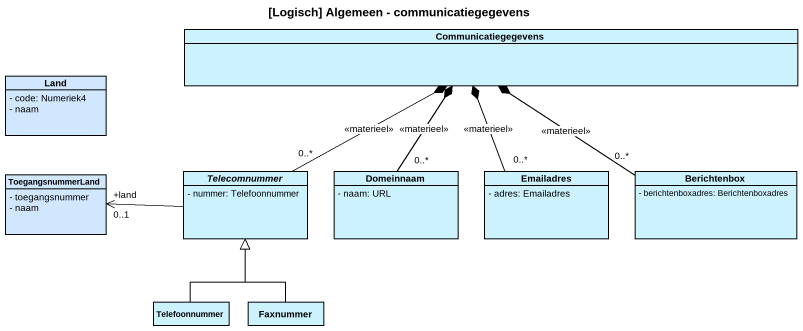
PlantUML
@startuml
title [Logisch] Algemeen - communicatiegegevens
hide circle
hide empty members
skinparam classAttributeIconSize 0
class Communicatiegegevens #CCF2FE
class Land #D0E7FE {
  - code: Numeriek4
  - naam
}
class ToegangsnummerLand #D0E7FE {
  - toegangsnummer
  - naam
}
abstract class Telecomnummer #CCF2FE {
  - nummer: Telefoonnummer
}
class Domeinnaam #CCF2FE {
  - naam: URL
}
class Emailadres #CCF2FE {
  - adres: Emailadres
}
class Berichtenbox #CCF2FE {
  - berichtenboxadres: Berichtenboxadres
}
class Telefoonnummer #CCF2FE
class Faxnummer #CCF2FE
Telecomnummer "0..*" -up-* Communicatiegegevens : <<materieel>>
Telecomnummer -left-> "+land\n0..1" ToegangsnummerLand
Domeinnaam "0..*" -up-* Communicatiegegevens : <<materieel>>
Emailadres "0..*" -up-* Communicatiegegevens : <<materieel>>
Berichtenbox "0..*" -up-* Communicatiegegevens : <<materieel>>
Telefoonnummer -up-|> Telecomnummer
Faxnummer -up-|> Telecomnummer
@enduml
